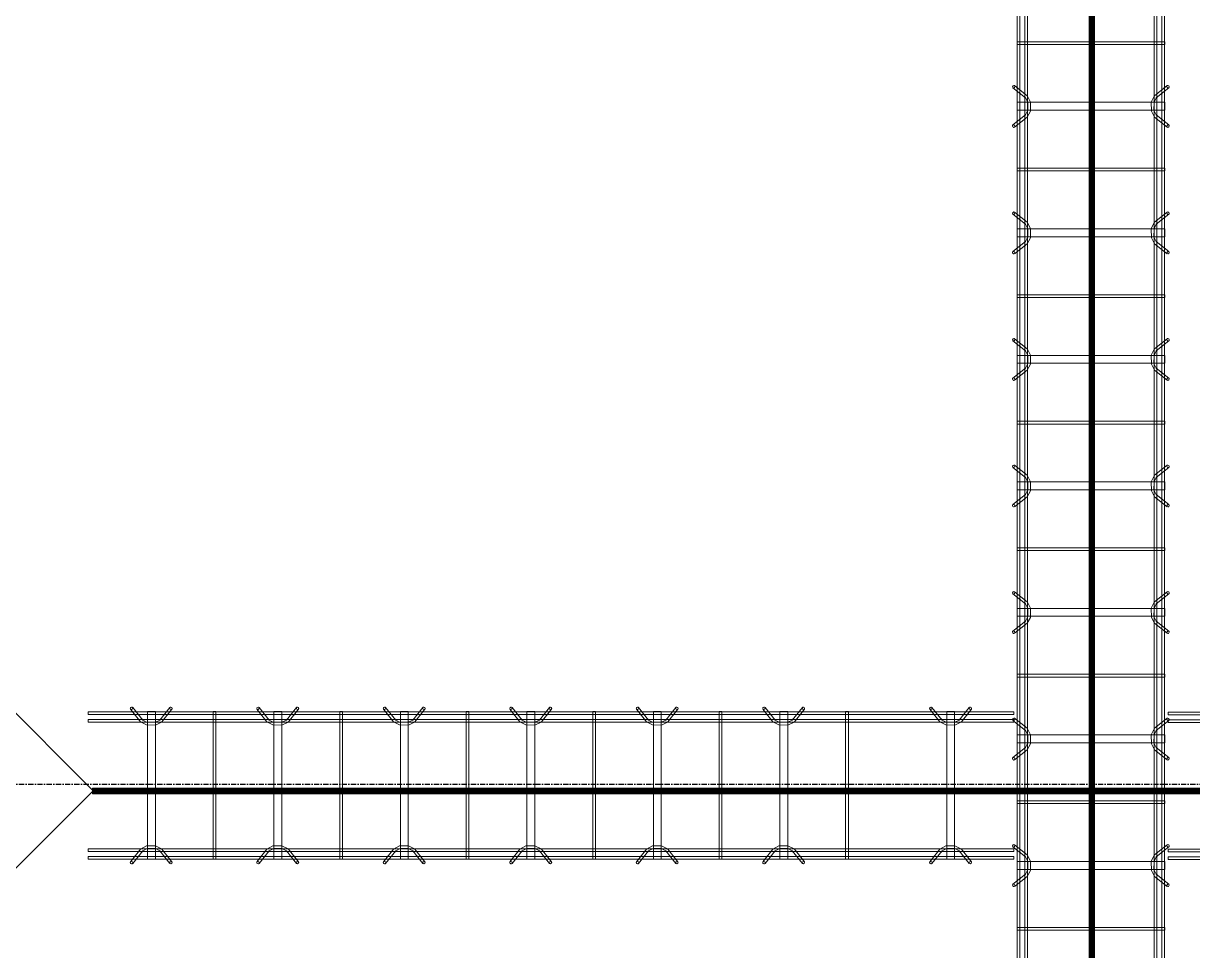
# Model space of a CAD drawing. Header units: inches. Extents: x -19229 to -222, y -6301 to 12387.
# Drawn here: x -2159.7 to -2048.8, y 10151.4 to 10239.4 of the extents above; entities that cross this region are included whole.
import ezdxf

# ---------------------------------------------------------------- set-up
doc = ezdxf.new("R2010")
doc.units = ezdxf.units.IN
doc.header["$MEASUREMENT"] = 0
doc.linetypes.add('Grid Line 1_2_', pattern=[0.875, 0.5, -0.125, 0.125, -0.125])
for name, color, linetype, lineweight in [('A-FLOR', 192, 'Continuous', 9), ('A-GENM', 13, 'Continuous', 9), ('S-BEAM', 12, 'Continuous', 9), ('S-GRID', 1, 'Continuous', 9)]:
    doc.layers.add(name, color=color, linetype=linetype, lineweight=lineweight)

# ---------------------------------------------------------------- blocks, each defined once
blk = doc.blocks.new('Dowel bar assembly - Dowel bar assembly-669756-SLAB ON GROUND JOINTS')
at = {"layer": 'S-BEAM'}
for p, q in [((256.02, 2.23), (256.97, 1.03)), ((257.18, 1.19), (256.23, 2.39)), ((259.76, 2.39), (258.81, 1.19)), ((259.01, 1.03), (259.96, 2.23)), ((268.02, 2.23), (268.97, 1.03)), ((269.18, 1.19), (268.23, 2.39)), ((271.76, 2.39), (270.81, 1.19)), ((271.01, 1.03), (271.96, 2.23)), ((280.02, 2.23), (280.97, 1.03)), ((281.18, 1.19), (280.23, 2.39)), ((283.76, 2.39), (282.81, 1.19)), ((283.01, 1.03), (283.96, 2.23)), ((292.02, 2.23), (292.97, 1.03)), ((293.18, 1.19), (292.23, 2.39)), ((295.76, 2.39), (294.81, 1.19)), ((295.01, 1.03), (295.96, 2.23)), ((304.02, 2.23), (304.97, 1.03)), ((305.18, 1.19), (304.23, 2.39)), ((307.76, 2.39), (306.81, 1.19)), ((307.01, 1.03), (307.96, 2.23)), ((316.02, 2.23), (316.97, 1.03)), ((317.18, 1.19), (316.23, 2.39)), ((319.76, 2.39), (318.81, 1.19)), ((319.01, 1.03), (319.96, 2.23)), ((328.02, 2.23), (328.97, 1.03)), ((329.18, 1.19), (328.23, 2.39)), ((331.76, 2.39), (330.81, 1.19)), ((331.01, 1.03), (331.96, 2.23)), ((2175, 1.98), (0, 1.98)), ((0, 1.72), (2175, 1.72)), ((2175, 1.25), (0, 1.25)), ((251.87, 1.99), (251.87, -12.01)), ((252.13, 1.99), (251.87, 1.99)), ((251.87, 1.99), (252.13, 1.99)), ((252.13, -12.01), (252.13, 1.99)), ((257.63, 1.99), (257.63, -12.01)), ((258.38, 1.99), (257.63, 1.99)), ((257.63, 1.99), (258.38, 1.99)), ((258.38, -12.01), (258.38, 1.99)), ((263.87, 1.99), (263.87, -12.01)), ((264.13, 1.99), (263.87, 1.99)), ((263.87, 1.99), (264.13, 1.99)), ((264.13, -12.01), (264.13, 1.99)), ((269.63, 1.99), (269.63, -12.01)), ((270.38, 1.99), (269.63, 1.99)), ((269.63, 1.99), (270.38, 1.99)), ((270.38, -12.01), (270.38, 1.99)), ((275.87, 1.99), (275.87, -12.01)), ((276.13, 1.99), (275.87, 1.99)), ((275.87, 1.99), (276.13, 1.99)), ((276.13, -12.01), (276.13, 1.99)), ((281.63, 1.99), (281.63, -12.01)), ((282.38, 1.99), (281.63, 1.99)), ((281.63, 1.99), (282.38, 1.99)), ((282.38, -12.01), (282.38, 1.99)), ((287.87, 1.99), (287.87, -12.01)), ((288.13, 1.99), (287.87, 1.99)), ((287.87, 1.99), (288.13, 1.99)), ((288.13, -12.01), (288.13, 1.99)), ((293.63, 1.99), (293.63, -12.01)), ((294.38, 1.99), (293.63, 1.99)), ((293.63, 1.99), (294.38, 1.99)), ((294.38, -12.01), (294.38, 1.99)), ((299.87, 1.99), (299.87, -12.01)), ((300.13, 1.99), (299.87, 1.99)), ((299.87, 1.99), (300.13, 1.99)), ((300.13, -12.01), (300.13, 1.99)), ((305.63, 1.99), (305.63, -12.01)), ((306.38, 1.99), (305.63, 1.99)), ((305.63, 1.99), (306.38, 1.99)), ((306.38, -12.01), (306.38, 1.99)), ((311.87, 1.99), (311.87, -12.01)), ((312.13, 1.99), (311.87, 1.99)), ((311.87, 1.99), (312.13, 1.99)), ((312.13, -12.01), (312.13, 1.99)), ((317.63, 1.99), (317.63, -12.01)), ((318.38, 1.99), (317.63, 1.99)), ((317.63, 1.99), (318.38, 1.99)), ((318.38, -12.01), (318.38, 1.99)), ((323.87, 1.99), (323.87, -12.01)), ((324.13, 1.99), (323.87, 1.99)), ((323.87, 1.99), (324.13, 1.99)), ((324.13, -12.01), (324.13, 1.99)), ((329.63, 1.99), (329.63, -12.01)), ((330.38, 1.99), (329.63, 1.99)), ((329.63, 1.99), (330.38, 1.99)), ((330.38, -12.01), (330.38, 1.99)), ((335.87, 1.99), (335.87, -12.01)), ((336.13, 1.99), (335.87, 1.99)), ((335.87, 1.99), (336.13, 1.99)), ((336.13, -12.01), (336.13, 1.99)), ((0, 0.99), (2175, 0.99)), ((2175, -11.01), (0, -11.01)), ((256.97, -11.05), (256.02, -12.25)), ((259.96, -12.25), (259.01, -11.05)), ((268.97, -11.05), (268.02, -12.25)), ((271.96, -12.25), (271.01, -11.05)), ((280.97, -11.05), (280.02, -12.25)), ((283.96, -12.25), (283.01, -11.05)), ((292.97, -11.05), (292.02, -12.25)), ((295.96, -12.25), (295.01, -11.05)), ((304.97, -11.05), (304.02, -12.25)), ((307.96, -12.25), (307.01, -11.05)), ((316.97, -11.05), (316.02, -12.25)), ((319.96, -12.25), (319.01, -11.05)), ((328.97, -11.05), (328.02, -12.25)), ((331.96, -12.25), (331.01, -11.05)), ((0, -11.27), (2175, -11.27)), ((2175, -11.74), (0, -11.74)), ((0, -12), (2175, -12)), ((252.13, -12.01), (251.87, -12.01)), ((251.87, -12.01), (252.13, -12.01)), ((256.23, -12.41), (257.18, -11.21)), ((258.38, -12.01), (257.63, -12.01)), ((257.63, -12.01), (258.38, -12.01)), ((258.81, -11.21), (259.76, -12.41)), ((264.13, -12.01), (263.87, -12.01)), ((263.87, -12.01), (264.13, -12.01)), ((268.23, -12.41), (269.18, -11.21)), ((270.38, -12.01), (269.63, -12.01)), ((269.63, -12.01), (270.38, -12.01)), ((270.81, -11.21), (271.76, -12.41)), ((276.13, -12.01), (275.87, -12.01)), ((275.87, -12.01), (276.13, -12.01)), ((280.23, -12.41), (281.18, -11.21)), ((282.38, -12.01), (281.63, -12.01)), ((281.63, -12.01), (282.38, -12.01)), ((282.81, -11.21), (283.76, -12.41)), ((288.13, -12.01), (287.87, -12.01)), ((287.87, -12.01), (288.13, -12.01)), ((292.23, -12.41), (293.18, -11.21)), ((294.38, -12.01), (293.63, -12.01)), ((293.63, -12.01), (294.38, -12.01)), ((294.81, -11.21), (295.76, -12.41)), ((300.13, -12.01), (299.87, -12.01)), ((299.87, -12.01), (300.13, -12.01)), ((304.23, -12.41), (305.18, -11.21)), ((306.38, -12.01), (305.63, -12.01)), ((305.63, -12.01), (306.38, -12.01)), ((306.81, -11.21), (307.76, -12.41)), ((312.13, -12.01), (311.87, -12.01)), ((311.87, -12.01), (312.13, -12.01)), ((316.23, -12.41), (317.18, -11.21)), ((318.38, -12.01), (317.63, -12.01)), ((317.63, -12.01), (318.38, -12.01)), ((318.81, -11.21), (319.76, -12.41)), ((324.13, -12.01), (323.87, -12.01)), ((323.87, -12.01), (324.13, -12.01)), ((328.23, -12.41), (329.18, -11.21)), ((330.38, -12.01), (329.63, -12.01)), ((329.63, -12.01), (330.38, -12.01)), ((330.81, -11.21), (331.76, -12.41)), ((336.13, -12.01), (335.87, -12.01)), ((335.87, -12.01), (336.13, -12.01))]:
    blk.add_line(p, q, dxfattribs=at)
at = {"layer": 'S-BEAM', "flags": 128}
for points in [[(257.18, 1.19), (257.62, 0.97), (258.38, 0.98), (258.81, 1.19)], [(269.18, 1.19), (269.62, 0.97), (270.38, 0.98), (270.81, 1.19)], [(281.18, 1.19), (281.62, 0.97), (282.38, 0.98), (282.81, 1.19)], [(293.18, 1.19), (293.62, 0.97), (294.38, 0.98), (294.81, 1.19)], [(305.18, 1.19), (305.62, 0.97), (306.38, 0.98), (306.81, 1.19)], [(317.18, 1.19), (317.62, 0.97), (318.38, 0.98), (318.81, 1.19)], [(329.18, 1.19), (329.62, 0.97), (330.38, 0.98), (330.81, 1.19)], [(256.97, 1.03), (257.53, 0.73), (258.39, 0.72), (258.97, 0.99), (259.01, 1.03)], [(268.97, 1.03), (269.53, 0.73), (270.39, 0.72), (270.97, 0.99), (271.01, 1.03)], [(280.97, 1.03), (281.53, 0.73), (282.39, 0.72), (282.97, 0.99), (283.01, 1.03)], [(292.97, 1.03), (293.53, 0.73), (294.39, 0.72), (294.97, 0.99), (295.01, 1.03)], [(304.97, 1.03), (305.53, 0.73), (306.39, 0.72), (306.97, 0.99), (307.01, 1.03)], [(316.97, 1.03), (317.53, 0.73), (318.39, 0.72), (318.97, 0.99), (319.01, 1.03)], [(328.97, 1.03), (329.53, 0.73), (330.39, 0.72), (330.97, 0.99), (331.01, 1.03)], [(256.97, -11.05), (257.53, -10.75), (258.39, -10.74), (258.97, -11.01), (259.01, -11.05)], [(257.18, -11.21), (257.62, -10.99), (258.38, -11), (258.81, -11.21)], [(268.97, -11.05), (269.53, -10.75), (270.39, -10.74), (270.97, -11.01), (271.01, -11.05)], [(269.18, -11.21), (269.62, -10.99), (270.38, -11), (270.81, -11.21)], [(280.97, -11.05), (281.53, -10.75), (282.39, -10.74), (282.97, -11.01), (283.01, -11.05)], [(281.18, -11.21), (281.62, -10.99), (282.38, -11), (282.81, -11.21)], [(292.97, -11.05), (293.53, -10.75), (294.39, -10.74), (294.97, -11.01), (295.01, -11.05)], [(293.18, -11.21), (293.62, -10.99), (294.38, -11), (294.81, -11.21)], [(304.97, -11.05), (305.53, -10.75), (306.39, -10.74), (306.97, -11.01), (307.01, -11.05)], [(305.18, -11.21), (305.62, -10.99), (306.38, -11), (306.81, -11.21)], [(316.97, -11.05), (317.53, -10.75), (318.39, -10.74), (318.97, -11.01), (319.01, -11.05)], [(317.18, -11.21), (317.62, -10.99), (318.38, -11), (318.81, -11.21)], [(328.97, -11.05), (329.53, -10.75), (330.39, -10.74), (330.97, -11.01), (331.01, -11.05)], [(329.18, -11.21), (329.62, -10.99), (330.38, -11), (330.81, -11.21)]]:
    blk.add_lwpolyline(points, dxfattribs=at)
at = {"layer": 'S-BEAM'}
for centre, major_axis, start_param, end_param in [((256.12, 2.31), (0.101, 0.08), 5.709265, 8.850858), ((256.12, 2.31), (0.101, 0.08), 2.567673, 5.709265), ((259.86, 2.31), (-0.101, 0.08), 3.715513, 6.857105), ((259.86, 2.31), (-0.101, 0.08), 0.57392, 3.715513), ((268.12, 2.31), (0.101, 0.08), 5.709265, 8.850858), ((268.12, 2.31), (0.101, 0.08), 2.567673, 5.709265), ((271.86, 2.31), (-0.101, 0.08), 3.715513, 6.857105), ((271.86, 2.31), (-0.101, 0.08), 0.57392, 3.715513), ((280.12, 2.31), (0.101, 0.08), 5.709265, 8.850858), ((280.12, 2.31), (0.101, 0.08), 2.567673, 5.709265), ((283.86, 2.31), (-0.101, 0.08), 3.715513, 6.857105), ((283.86, 2.31), (-0.101, 0.08), 0.57392, 3.715513), ((292.12, 2.31), (0.101, 0.08), 5.709265, 8.850858), ((292.12, 2.31), (0.101, 0.08), 2.567673, 5.709265), ((295.86, 2.31), (-0.101, 0.08), 3.715513, 6.857105), ((295.86, 2.31), (-0.101, 0.08), 0.57392, 3.715513), ((304.12, 2.31), (0.101, 0.08), 5.709265, 8.850858), ((304.12, 2.31), (0.101, 0.08), 2.567673, 5.709265), ((307.86, 2.31), (-0.101, 0.08), 3.715513, 6.857105), ((307.86, 2.31), (-0.101, 0.08), 0.57392, 3.715513), ((316.12, 2.31), (0.101, 0.08), 5.709265, 8.850858), ((316.12, 2.31), (0.101, 0.08), 2.567673, 5.709265), ((319.86, 2.31), (-0.101, 0.08), 3.715513, 6.857105), ((319.86, 2.31), (-0.101, 0.08), 0.57392, 3.715513), ((328.12, 2.31), (0.101, 0.08), 5.709265, 8.850858), ((328.12, 2.31), (0.101, 0.08), 2.567673, 5.709265), ((331.86, 2.31), (-0.101, 0.08), 3.715513, 6.857105), ((331.86, 2.31), (-0.101, 0.08), 0.57392, 3.715513), ((256.12, -12.33), (-0.101, 0.08), 3.715513, 6.857105), ((256.12, -12.33), (-0.101, 0.08), 0.57392, 3.715513), ((259.86, -12.33), (0.101, 0.08), 5.709265, 8.850858), ((259.86, -12.33), (0.101, 0.08), 2.567673, 5.709265), ((268.12, -12.33), (-0.101, 0.08), 3.715513, 6.857105), ((268.12, -12.33), (-0.101, 0.08), 0.57392, 3.715513), ((271.86, -12.33), (0.101, 0.08), 5.709265, 8.850858), ((271.86, -12.33), (0.101, 0.08), 2.567673, 5.709265), ((280.12, -12.33), (-0.101, 0.08), 3.715513, 6.857105), ((280.12, -12.33), (-0.101, 0.08), 0.57392, 3.715513), ((283.86, -12.33), (0.101, 0.08), 5.709265, 8.850858), ((283.86, -12.33), (0.101, 0.08), 2.567673, 5.709265), ((292.12, -12.33), (-0.101, 0.08), 3.715513, 6.857105), ((292.12, -12.33), (-0.101, 0.08), 0.57392, 3.715513), ((295.86, -12.33), (0.101, 0.08), 5.709265, 8.850858), ((295.86, -12.33), (0.101, 0.08), 2.567673, 5.709265), ((304.12, -12.33), (-0.101, 0.08), 3.715513, 6.857105), ((304.12, -12.33), (-0.101, 0.08), 0.57392, 3.715513), ((307.86, -12.33), (0.101, 0.08), 5.709265, 8.850858), ((307.86, -12.33), (0.101, 0.08), 2.567673, 5.709265), ((316.12, -12.33), (-0.101, 0.08), 3.715513, 6.857105), ((316.12, -12.33), (-0.101, 0.08), 0.57392, 3.715513), ((319.86, -12.33), (0.101, 0.08), 5.709265, 8.850858), ((319.86, -12.33), (0.101, 0.08), 2.567673, 5.709265), ((328.12, -12.33), (-0.101, 0.08), 3.715513, 6.857105), ((328.12, -12.33), (-0.101, 0.08), 0.57392, 3.715513), ((331.86, -12.33), (0.101, 0.08), 5.709265, 8.850858), ((331.86, -12.33), (0.101, 0.08), 2.567673, 5.709265)]:
    blk.add_ellipse(centre, major_axis=major_axis, ratio=0.816528, start_param=start_param, end_param=end_param, dxfattribs=at)
blk = doc.blocks.new('Dowel bar assembly - Dowel bar assembly-673280-SLAB ON GROUND JOINTS')
at = {"layer": 'S-BEAM'}
for p, q in [((4.02, 2.23), (4.97, 1.03)), ((5.18, 1.19), (4.23, 2.39)), ((7.76, 2.39), (6.81, 1.19)), ((7.01, 1.03), (7.96, 2.23)), ((16.02, 2.23), (16.97, 1.03)), ((17.18, 1.19), (16.23, 2.39)), ((19.76, 2.39), (18.81, 1.19)), ((19.01, 1.03), (19.96, 2.23)), ((28.02, 2.23), (28.97, 1.03)), ((29.18, 1.19), (28.23, 2.39)), ((31.76, 2.39), (30.81, 1.19)), ((31.01, 1.03), (31.96, 2.23)), ((40.02, 2.23), (40.97, 1.03)), ((41.18, 1.19), (40.23, 2.39)), ((43.76, 2.39), (42.81, 1.19)), ((43.01, 1.03), (43.96, 2.23)), ((52.02, 2.23), (52.97, 1.03)), ((53.18, 1.19), (52.23, 2.39)), ((55.76, 2.39), (54.81, 1.19)), ((55.01, 1.03), (55.96, 2.23)), ((64.02, 2.23), (64.97, 1.03)), ((65.18, 1.19), (64.23, 2.39)), ((67.76, 2.39), (66.81, 1.19)), ((67.01, 1.03), (67.96, 2.23)), ((79.86, 2.23), (80.81, 1.03)), ((81.01, 1.19), (80.06, 2.39)), ((83.6, 2.39), (82.65, 1.19)), ((82.85, 1.03), (83.8, 2.23)), ((87.84, 1.98), (0, 1.98)), ((0, 1.98), (0, 1.72)), ((0, 1.72), (0, 1.98)), ((0, 1.72), (87.84, 1.72)), ((87.84, 1.25), (0, 1.25)), ((0, 0.99), (0, 1.25)), ((0, 1.25), (0, 0.99)), ((5.63, 1.99), (5.63, -12.01)), ((6.38, 1.99), (5.63, 1.99)), ((5.63, 1.99), (6.38, 1.99)), ((6.38, -12.01), (6.38, 1.99)), ((11.87, 1.99), (11.87, -12.01)), ((12.13, 1.99), (11.87, 1.99)), ((11.87, 1.99), (12.13, 1.99)), ((12.13, -12.01), (12.13, 1.99)), ((17.63, 1.99), (17.63, -12.01)), ((18.38, 1.99), (17.63, 1.99)), ((17.63, 1.99), (18.38, 1.99)), ((18.38, -12.01), (18.38, 1.99)), ((23.87, 1.99), (23.87, -12.01)), ((24.13, 1.99), (23.87, 1.99)), ((23.87, 1.99), (24.13, 1.99)), ((24.13, -12.01), (24.13, 1.99)), ((29.63, 1.99), (29.63, -12.01)), ((30.38, 1.99), (29.63, 1.99)), ((29.63, 1.99), (30.38, 1.99)), ((30.38, -12.01), (30.38, 1.99)), ((35.87, 1.99), (35.87, -12.01)), ((36.13, 1.99), (35.87, 1.99)), ((35.87, 1.99), (36.13, 1.99)), ((36.13, -12.01), (36.13, 1.99)), ((41.63, 1.99), (41.63, -12.01)), ((42.38, 1.99), (41.63, 1.99)), ((41.63, 1.99), (42.38, 1.99)), ((42.38, -12.01), (42.38, 1.99)), ((47.87, 1.99), (47.87, -12.01)), ((48.13, 1.99), (47.87, 1.99)), ((47.87, 1.99), (48.13, 1.99)), ((48.13, -12.01), (48.13, 1.99)), ((53.63, 1.99), (53.63, -12.01)), ((54.38, 1.99), (53.63, 1.99)), ((53.63, 1.99), (54.38, 1.99)), ((54.38, -12.01), (54.38, 1.99)), ((59.87, 1.99), (59.87, -12.01)), ((60.13, 1.99), (59.87, 1.99)), ((59.87, 1.99), (60.13, 1.99)), ((60.13, -12.01), (60.13, 1.99)), ((65.63, 1.99), (65.63, -12.01)), ((66.38, 1.99), (65.63, 1.99)), ((65.63, 1.99), (66.38, 1.99)), ((66.38, -12.01), (66.38, 1.99)), ((71.87, 1.99), (71.87, -12.01)), ((72.13, 1.99), (71.87, 1.99)), ((71.87, 1.99), (72.13, 1.99)), ((72.13, -12.01), (72.13, 1.99)), ((81.46, 1.99), (81.46, -12.01)), ((82.21, 1.99), (81.46, 1.99)), ((81.46, 1.99), (82.21, 1.99)), ((82.21, -12.01), (82.21, 1.99)), ((87.84, 1.98), (87.84, 1.72)), ((87.84, 1.72), (87.84, 1.98)), ((87.84, 0.99), (87.84, 1.25)), ((87.84, 1.25), (87.84, 0.99)), ((0, 0.99), (87.84, 0.99)), ((87.84, -11.01), (0, -11.01)), ((0, -11.27), (0, -11.01)), ((0, -11.01), (0, -11.27)), ((4.97, -11.05), (4.02, -12.25)), ((7.96, -12.25), (7.01, -11.05)), ((16.97, -11.05), (16.02, -12.25)), ((19.96, -12.25), (19.01, -11.05)), ((28.97, -11.05), (28.02, -12.25)), ((31.96, -12.25), (31.01, -11.05)), ((40.97, -11.05), (40.02, -12.25)), ((43.96, -12.25), (43.01, -11.05)), ((52.97, -11.05), (52.02, -12.25)), ((55.96, -12.25), (55.01, -11.05)), ((64.97, -11.05), (64.02, -12.25)), ((67.96, -12.25), (67.01, -11.05)), ((80.81, -11.05), (79.86, -12.25)), ((83.8, -12.25), (82.85, -11.05)), ((87.84, -11.27), (87.84, -11.01)), ((87.84, -11.01), (87.84, -11.27)), ((0, -11.27), (87.84, -11.27)), ((87.84, -11.74), (0, -11.74)), ((0, -12), (0, -11.74)), ((0, -11.74), (0, -12)), ((0, -12), (87.84, -12)), ((4.23, -12.41), (5.18, -11.21)), ((6.38, -12.01), (5.63, -12.01)), ((5.63, -12.01), (6.38, -12.01)), ((6.81, -11.21), (7.76, -12.41)), ((12.13, -12.01), (11.87, -12.01)), ((11.87, -12.01), (12.13, -12.01)), ((16.23, -12.41), (17.18, -11.21)), ((18.38, -12.01), (17.63, -12.01)), ((17.63, -12.01), (18.38, -12.01)), ((18.81, -11.21), (19.76, -12.41)), ((24.13, -12.01), (23.87, -12.01)), ((23.87, -12.01), (24.13, -12.01)), ((28.23, -12.41), (29.18, -11.21)), ((30.38, -12.01), (29.63, -12.01)), ((29.63, -12.01), (30.38, -12.01)), ((30.81, -11.21), (31.76, -12.41)), ((36.13, -12.01), (35.87, -12.01)), ((35.87, -12.01), (36.13, -12.01)), ((40.23, -12.41), (41.18, -11.21)), ((42.38, -12.01), (41.63, -12.01)), ((41.63, -12.01), (42.38, -12.01)), ((42.81, -11.21), (43.76, -12.41)), ((48.13, -12.01), (47.87, -12.01)), ((47.87, -12.01), (48.13, -12.01)), ((52.23, -12.41), (53.18, -11.21)), ((54.38, -12.01), (53.63, -12.01)), ((53.63, -12.01), (54.38, -12.01)), ((54.81, -11.21), (55.76, -12.41)), ((60.13, -12.01), (59.87, -12.01)), ((59.87, -12.01), (60.13, -12.01)), ((64.23, -12.41), (65.18, -11.21)), ((66.38, -12.01), (65.63, -12.01)), ((65.63, -12.01), (66.38, -12.01)), ((66.81, -11.21), (67.76, -12.41)), ((72.13, -12.01), (71.87, -12.01)), ((71.87, -12.01), (72.13, -12.01)), ((80.06, -12.41), (81.01, -11.21)), ((82.21, -12.01), (81.46, -12.01)), ((81.46, -12.01), (82.21, -12.01)), ((82.65, -11.21), (83.6, -12.41)), ((87.84, -12), (87.84, -11.74)), ((87.84, -11.74), (87.84, -12))]:
    blk.add_line(p, q, dxfattribs=at)
at = {"layer": 'S-BEAM', "flags": 128}
for points in [[(5.18, 1.19), (5.62, 0.97), (6.38, 0.98), (6.81, 1.19)], [(17.18, 1.19), (17.62, 0.97), (18.38, 0.98), (18.81, 1.19)], [(29.18, 1.19), (29.62, 0.97), (30.38, 0.98), (30.81, 1.19)], [(41.18, 1.19), (41.62, 0.97), (42.38, 0.98), (42.81, 1.19)], [(53.18, 1.19), (53.62, 0.97), (54.38, 0.98), (54.81, 1.19)], [(65.18, 1.19), (65.62, 0.97), (66.38, 0.98), (66.81, 1.19)], [(81.01, 1.19), (81.46, 0.97), (82.22, 0.98), (82.65, 1.19)], [(4.97, 1.03), (5.53, 0.73), (6.39, 0.72), (6.97, 0.99), (7.01, 1.03)], [(16.97, 1.03), (17.53, 0.73), (18.39, 0.72), (18.97, 0.99), (19.01, 1.03)], [(28.97, 1.03), (29.53, 0.73), (30.39, 0.72), (30.97, 0.99), (31.01, 1.03)], [(40.97, 1.03), (41.53, 0.73), (42.39, 0.72), (42.97, 0.99), (43.01, 1.03)], [(52.97, 1.03), (53.53, 0.73), (54.39, 0.72), (54.97, 0.99), (55.01, 1.03)], [(64.97, 1.03), (65.53, 0.73), (66.39, 0.72), (66.97, 0.99), (67.01, 1.03)], [(80.81, 1.03), (81.36, 0.73), (82.22, 0.72), (82.81, 0.99), (82.85, 1.03)], [(4.97, -11.05), (5.53, -10.75), (6.39, -10.74), (6.97, -11.01), (7.01, -11.05)], [(5.18, -11.21), (5.62, -10.99), (6.38, -11), (6.81, -11.21)], [(16.97, -11.05), (17.53, -10.75), (18.39, -10.74), (18.97, -11.01), (19.01, -11.05)], [(17.18, -11.21), (17.62, -10.99), (18.38, -11), (18.81, -11.21)], [(28.97, -11.05), (29.53, -10.75), (30.39, -10.74), (30.97, -11.01), (31.01, -11.05)], [(29.18, -11.21), (29.62, -10.99), (30.38, -11), (30.81, -11.21)], [(40.97, -11.05), (41.53, -10.75), (42.39, -10.74), (42.97, -11.01), (43.01, -11.05)], [(41.18, -11.21), (41.62, -10.99), (42.38, -11), (42.81, -11.21)], [(52.97, -11.05), (53.53, -10.75), (54.39, -10.74), (54.97, -11.01), (55.01, -11.05)], [(53.18, -11.21), (53.62, -10.99), (54.38, -11), (54.81, -11.21)], [(64.97, -11.05), (65.53, -10.75), (66.39, -10.74), (66.97, -11.01), (67.01, -11.05)], [(65.18, -11.21), (65.62, -10.99), (66.38, -11), (66.81, -11.21)], [(80.81, -11.05), (81.36, -10.75), (82.22, -10.74), (82.81, -11.01), (82.85, -11.05)], [(81.01, -11.21), (81.46, -10.99), (82.22, -11), (82.65, -11.21)]]:
    blk.add_lwpolyline(points, dxfattribs=at)
at = {"layer": 'S-BEAM'}
for centre, major_axis, start_param, end_param in [((4.12, 2.31), (0.101, 0.08), 5.709265, 8.850858), ((4.12, 2.31), (0.101, 0.08), 2.567673, 5.709265), ((7.86, 2.31), (-0.101, 0.08), 3.715513, 6.857105), ((7.86, 2.31), (-0.101, 0.08), 0.57392, 3.715513), ((16.12, 2.31), (0.101, 0.08), 5.709265, 8.850858), ((16.12, 2.31), (0.101, 0.08), 2.567673, 5.709265), ((19.86, 2.31), (-0.101, 0.08), 3.715513, 6.857105), ((19.86, 2.31), (-0.101, 0.08), 0.57392, 3.715513), ((28.12, 2.31), (0.101, 0.08), 5.709265, 8.850858), ((28.12, 2.31), (0.101, 0.08), 2.567673, 5.709265), ((31.86, 2.31), (-0.101, 0.08), 3.715513, 6.857105), ((31.86, 2.31), (-0.101, 0.08), 0.57392, 3.715513), ((40.12, 2.31), (0.101, 0.08), 5.709265, 8.850858), ((40.12, 2.31), (0.101, 0.08), 2.567673, 5.709265), ((43.86, 2.31), (-0.101, 0.08), 3.715513, 6.857105), ((43.86, 2.31), (-0.101, 0.08), 0.57392, 3.715513), ((52.12, 2.31), (0.101, 0.08), 5.709265, 8.850858), ((52.12, 2.31), (0.101, 0.08), 2.567673, 5.709265), ((55.86, 2.31), (-0.101, 0.08), 3.715513, 6.857105), ((55.86, 2.31), (-0.101, 0.08), 0.57392, 3.715513), ((64.12, 2.31), (0.101, 0.08), 5.709265, 8.850858), ((64.12, 2.31), (0.101, 0.08), 2.567673, 5.709265), ((67.86, 2.31), (-0.101, 0.08), 3.715513, 6.857105), ((67.86, 2.31), (-0.101, 0.08), 0.57392, 3.715513), ((79.96, 2.31), (0.101, 0.08), 5.709265, 8.850858), ((79.96, 2.31), (0.101, 0.08), 2.567673, 5.709265), ((83.7, 2.31), (-0.101, 0.08), 3.715513, 6.857105), ((83.7, 2.31), (-0.101, 0.08), 0.57392, 3.715513), ((4.12, -12.33), (-0.101, 0.08), 3.715513, 6.857105), ((4.12, -12.33), (-0.101, 0.08), 0.57392, 3.715513), ((7.86, -12.33), (0.101, 0.08), 5.709265, 8.850858), ((7.86, -12.33), (0.101, 0.08), 2.567673, 5.709265), ((16.12, -12.33), (-0.101, 0.08), 3.715513, 6.857105), ((16.12, -12.33), (-0.101, 0.08), 0.57392, 3.715513), ((19.86, -12.33), (0.101, 0.08), 5.709265, 8.850858), ((19.86, -12.33), (0.101, 0.08), 2.567673, 5.709265), ((28.12, -12.33), (-0.101, 0.08), 3.715513, 6.857105), ((28.12, -12.33), (-0.101, 0.08), 0.57392, 3.715513), ((31.86, -12.33), (0.101, 0.08), 5.709265, 8.850858), ((31.86, -12.33), (0.101, 0.08), 2.567673, 5.709265), ((40.12, -12.33), (-0.101, 0.08), 3.715513, 6.857105), ((40.12, -12.33), (-0.101, 0.08), 0.57392, 3.715513), ((43.86, -12.33), (0.101, 0.08), 5.709265, 8.850858), ((43.86, -12.33), (0.101, 0.08), 2.567673, 5.709265), ((52.12, -12.33), (-0.101, 0.08), 3.715513, 6.857105), ((52.12, -12.33), (-0.101, 0.08), 0.57392, 3.715513), ((55.86, -12.33), (0.101, 0.08), 5.709265, 8.850858), ((55.86, -12.33), (0.101, 0.08), 2.567673, 5.709265), ((64.12, -12.33), (-0.101, 0.08), 3.715513, 6.857105), ((64.12, -12.33), (-0.101, 0.08), 0.57392, 3.715513), ((67.86, -12.33), (0.101, 0.08), 5.709265, 8.850858), ((67.86, -12.33), (0.101, 0.08), 2.567673, 5.709265), ((79.96, -12.33), (-0.101, 0.08), 3.715513, 6.857105), ((79.96, -12.33), (-0.101, 0.08), 0.57392, 3.715513), ((83.7, -12.33), (0.101, 0.08), 5.709265, 8.850858), ((83.7, -12.33), (0.101, 0.08), 2.567673, 5.709265)]:
    blk.add_ellipse(centre, major_axis=major_axis, ratio=0.816528, start_param=start_param, end_param=end_param, dxfattribs=at)
blk = doc.blocks.new('Dowel bar assembly - Dowel bar assembly-675810-SLAB ON GROUND JOINTS')
at = {"layer": 'S-BEAM'}
for p, q in [((4.02, 2.23), (4.97, 1.03)), ((5.18, 1.19), (4.23, 2.39)), ((7.76, 2.39), (6.81, 1.19)), ((7.01, 1.03), (7.96, 2.23)), ((16.02, 2.23), (16.97, 1.03)), ((17.18, 1.19), (16.23, 2.39)), ((19.76, 2.39), (18.81, 1.19)), ((19.01, 1.03), (19.96, 2.23)), ((28.02, 2.23), (28.97, 1.03)), ((29.18, 1.19), (28.23, 2.39)), ((31.76, 2.39), (30.81, 1.19)), ((31.01, 1.03), (31.96, 2.23)), ((40.02, 2.23), (40.97, 1.03)), ((41.18, 1.19), (40.23, 2.39)), ((43.76, 2.39), (42.81, 1.19)), ((43.01, 1.03), (43.96, 2.23)), ((52.02, 2.23), (52.97, 1.03)), ((53.18, 1.19), (52.23, 2.39)), ((55.76, 2.39), (54.81, 1.19)), ((55.01, 1.03), (55.96, 2.23)), ((64.02, 2.23), (64.97, 1.03)), ((65.18, 1.19), (64.23, 2.39)), ((67.76, 2.39), (66.81, 1.19)), ((67.01, 1.03), (67.96, 2.23)), ((76.02, 2.23), (76.97, 1.03)), ((77.18, 1.19), (76.23, 2.39)), ((79.76, 2.39), (78.81, 1.19)), ((79.01, 1.03), (79.96, 2.23)), ((88.02, 2.23), (88.97, 1.03)), ((89.18, 1.19), (88.23, 2.39)), ((91.76, 2.39), (90.81, 1.19)), ((91.01, 1.03), (91.96, 2.23)), ((99.52, 2.23), (100.47, 1.03)), ((100.68, 1.19), (99.73, 2.39)), ((103.26, 2.39), (102.31, 1.19)), ((102.51, 1.03), (103.46, 2.23)), ((107.5, 1.98), (0, 1.98)), ((0, 1.98), (0, 1.72)), ((0, 1.72), (0, 1.98)), ((0, 1.72), (107.5, 1.72)), ((107.5, 1.25), (0, 1.25)), ((0, 0.99), (0, 1.25)), ((0, 1.25), (0, 0.99)), ((5.63, 1.99), (5.63, -12.01)), ((6.38, 1.99), (5.63, 1.99)), ((5.63, 1.99), (6.38, 1.99)), ((6.38, -12.01), (6.38, 1.99)), ((11.87, 1.99), (11.87, -12.01)), ((12.13, 1.99), (11.87, 1.99)), ((11.87, 1.99), (12.13, 1.99)), ((12.13, -12.01), (12.13, 1.99)), ((17.63, 1.99), (17.63, -12.01)), ((18.38, 1.99), (17.63, 1.99)), ((17.63, 1.99), (18.38, 1.99)), ((18.38, -12.01), (18.38, 1.99)), ((23.87, 1.99), (23.87, -12.01)), ((24.13, 1.99), (23.87, 1.99)), ((23.87, 1.99), (24.13, 1.99)), ((24.13, -12.01), (24.13, 1.99)), ((29.63, 1.99), (29.63, -12.01)), ((30.38, 1.99), (29.63, 1.99)), ((29.63, 1.99), (30.38, 1.99)), ((30.38, -12.01), (30.38, 1.99)), ((35.87, 1.99), (35.87, -12.01)), ((36.13, 1.99), (35.87, 1.99)), ((35.87, 1.99), (36.13, 1.99)), ((36.13, -12.01), (36.13, 1.99)), ((41.63, 1.99), (41.63, -12.01)), ((42.38, 1.99), (41.63, 1.99)), ((41.63, 1.99), (42.38, 1.99)), ((42.38, -12.01), (42.38, 1.99)), ((47.87, 1.99), (47.87, -12.01)), ((48.13, 1.99), (47.87, 1.99)), ((47.87, 1.99), (48.13, 1.99)), ((48.13, -12.01), (48.13, 1.99)), ((53.63, 1.99), (53.63, -12.01)), ((54.38, 1.99), (53.63, 1.99)), ((53.63, 1.99), (54.38, 1.99)), ((54.38, -12.01), (54.38, 1.99)), ((59.87, 1.99), (59.87, -12.01)), ((60.13, 1.99), (59.87, 1.99)), ((59.87, 1.99), (60.13, 1.99)), ((60.13, -12.01), (60.13, 1.99)), ((65.63, 1.99), (65.63, -12.01)), ((66.38, 1.99), (65.63, 1.99)), ((65.63, 1.99), (66.38, 1.99)), ((66.38, -12.01), (66.38, 1.99)), ((71.87, 1.99), (71.87, -12.01)), ((72.13, 1.99), (71.87, 1.99)), ((71.87, 1.99), (72.13, 1.99)), ((72.13, -12.01), (72.13, 1.99)), ((77.63, 1.99), (77.63, -12.01)), ((78.38, 1.99), (77.63, 1.99)), ((77.63, 1.99), (78.38, 1.99)), ((78.38, -12.01), (78.38, 1.99)), ((83.87, 1.99), (83.87, -12.01)), ((84.13, 1.99), (83.87, 1.99)), ((83.87, 1.99), (84.13, 1.99)), ((84.13, -12.01), (84.13, 1.99)), ((89.63, 1.99), (89.63, -12.01)), ((90.38, 1.99), (89.63, 1.99)), ((89.63, 1.99), (90.38, 1.99)), ((90.38, -12.01), (90.38, 1.99)), ((95.87, 1.99), (95.87, -12.01)), ((96.13, 1.99), (95.87, 1.99)), ((95.87, 1.99), (96.13, 1.99)), ((96.13, -12.01), (96.13, 1.99)), ((101.13, 1.99), (101.13, -12.01)), ((101.88, 1.99), (101.13, 1.99)), ((101.13, 1.99), (101.88, 1.99)), ((101.88, -12.01), (101.88, 1.99)), ((107.5, 1.98), (107.5, 1.72)), ((107.5, 1.72), (107.5, 1.98)), ((107.5, 0.99), (107.5, 1.25)), ((107.5, 1.25), (107.5, 0.99)), ((0, 0.99), (107.5, 0.99)), ((107.5, -11.01), (0, -11.01)), ((0, -11.27), (0, -11.01)), ((0, -11.01), (0, -11.27)), ((4.97, -11.05), (4.02, -12.25)), ((7.96, -12.25), (7.01, -11.05)), ((16.97, -11.05), (16.02, -12.25)), ((19.96, -12.25), (19.01, -11.05)), ((28.97, -11.05), (28.02, -12.25)), ((31.96, -12.25), (31.01, -11.05)), ((40.97, -11.05), (40.02, -12.25)), ((43.96, -12.25), (43.01, -11.05)), ((52.97, -11.05), (52.02, -12.25)), ((55.96, -12.25), (55.01, -11.05)), ((64.97, -11.05), (64.02, -12.25)), ((67.96, -12.25), (67.01, -11.05)), ((76.97, -11.05), (76.02, -12.25)), ((79.96, -12.25), (79.01, -11.05)), ((88.97, -11.05), (88.02, -12.25)), ((91.96, -12.25), (91.01, -11.05)), ((100.47, -11.05), (99.52, -12.25)), ((103.46, -12.25), (102.51, -11.05)), ((107.5, -11.27), (107.5, -11.01)), ((107.5, -11.01), (107.5, -11.27)), ((0, -11.27), (107.5, -11.27)), ((107.5, -11.74), (0, -11.74)), ((0, -12), (0, -11.74)), ((0, -11.74), (0, -12)), ((0, -12), (107.5, -12)), ((4.23, -12.41), (5.18, -11.21)), ((6.38, -12.01), (5.63, -12.01)), ((5.63, -12.01), (6.38, -12.01)), ((6.81, -11.21), (7.76, -12.41)), ((12.13, -12.01), (11.87, -12.01)), ((11.87, -12.01), (12.13, -12.01)), ((16.23, -12.41), (17.18, -11.21)), ((18.38, -12.01), (17.63, -12.01)), ((17.63, -12.01), (18.38, -12.01)), ((18.81, -11.21), (19.76, -12.41)), ((24.13, -12.01), (23.87, -12.01)), ((23.87, -12.01), (24.13, -12.01)), ((28.23, -12.41), (29.18, -11.21)), ((30.38, -12.01), (29.63, -12.01)), ((29.63, -12.01), (30.38, -12.01)), ((30.81, -11.21), (31.76, -12.41)), ((36.13, -12.01), (35.87, -12.01)), ((35.87, -12.01), (36.13, -12.01)), ((40.23, -12.41), (41.18, -11.21)), ((42.38, -12.01), (41.63, -12.01)), ((41.63, -12.01), (42.38, -12.01)), ((42.81, -11.21), (43.76, -12.41)), ((48.13, -12.01), (47.87, -12.01)), ((47.87, -12.01), (48.13, -12.01)), ((52.23, -12.41), (53.18, -11.21)), ((54.38, -12.01), (53.63, -12.01)), ((53.63, -12.01), (54.38, -12.01)), ((54.81, -11.21), (55.76, -12.41)), ((60.13, -12.01), (59.87, -12.01)), ((59.87, -12.01), (60.13, -12.01)), ((64.23, -12.41), (65.18, -11.21)), ((66.38, -12.01), (65.63, -12.01)), ((65.63, -12.01), (66.38, -12.01)), ((66.81, -11.21), (67.76, -12.41)), ((72.13, -12.01), (71.87, -12.01)), ((71.87, -12.01), (72.13, -12.01)), ((76.23, -12.41), (77.18, -11.21)), ((78.38, -12.01), (77.63, -12.01)), ((77.63, -12.01), (78.38, -12.01)), ((78.81, -11.21), (79.76, -12.41)), ((84.13, -12.01), (83.87, -12.01)), ((83.87, -12.01), (84.13, -12.01)), ((88.23, -12.41), (89.18, -11.21)), ((90.38, -12.01), (89.63, -12.01)), ((89.63, -12.01), (90.38, -12.01)), ((90.81, -11.21), (91.76, -12.41)), ((96.13, -12.01), (95.87, -12.01)), ((95.87, -12.01), (96.13, -12.01)), ((99.73, -12.41), (100.68, -11.21)), ((101.88, -12.01), (101.13, -12.01)), ((101.13, -12.01), (101.88, -12.01)), ((102.31, -11.21), (103.26, -12.41)), ((107.5, -12), (107.5, -11.74)), ((107.5, -11.74), (107.5, -12))]:
    blk.add_line(p, q, dxfattribs=at)
at = {"layer": 'S-BEAM', "flags": 128}
for points in [[(5.18, 1.19), (5.62, 0.97), (6.38, 0.98), (6.81, 1.19)], [(17.18, 1.19), (17.62, 0.97), (18.38, 0.98), (18.81, 1.19)], [(29.18, 1.19), (29.62, 0.97), (30.38, 0.98), (30.81, 1.19)], [(41.18, 1.19), (41.62, 0.97), (42.38, 0.98), (42.81, 1.19)], [(53.18, 1.19), (53.62, 0.97), (54.38, 0.98), (54.81, 1.19)], [(65.18, 1.19), (65.62, 0.97), (66.38, 0.98), (66.81, 1.19)], [(77.18, 1.19), (77.62, 0.97), (78.38, 0.98), (78.81, 1.19)], [(89.18, 1.19), (89.62, 0.97), (90.38, 0.98), (90.81, 1.19)], [(100.68, 1.19), (101.12, 0.97), (101.88, 0.98), (102.31, 1.19)], [(4.97, 1.03), (5.53, 0.73), (6.39, 0.72), (6.97, 0.99), (7.01, 1.03)], [(16.97, 1.03), (17.53, 0.73), (18.39, 0.72), (18.97, 0.99), (19.01, 1.03)], [(28.97, 1.03), (29.53, 0.73), (30.39, 0.72), (30.97, 0.99), (31.01, 1.03)], [(40.97, 1.03), (41.53, 0.73), (42.39, 0.72), (42.97, 0.99), (43.01, 1.03)], [(52.97, 1.03), (53.53, 0.73), (54.39, 0.72), (54.97, 0.99), (55.01, 1.03)], [(64.97, 1.03), (65.53, 0.73), (66.39, 0.72), (66.97, 0.99), (67.01, 1.03)], [(76.97, 1.03), (77.53, 0.73), (78.39, 0.72), (78.97, 0.99), (79.01, 1.03)], [(88.97, 1.03), (89.53, 0.73), (90.39, 0.72), (90.97, 0.99), (91.01, 1.03)], [(100.47, 1.03), (101.03, 0.73), (101.89, 0.72), (102.47, 0.99), (102.51, 1.03)], [(4.97, -11.05), (5.53, -10.75), (6.39, -10.74), (6.97, -11.01), (7.01, -11.05)], [(5.18, -11.21), (5.62, -10.99), (6.38, -11), (6.81, -11.21)], [(16.97, -11.05), (17.53, -10.75), (18.39, -10.74), (18.97, -11.01), (19.01, -11.05)], [(17.18, -11.21), (17.62, -10.99), (18.38, -11), (18.81, -11.21)], [(28.97, -11.05), (29.53, -10.75), (30.39, -10.74), (30.97, -11.01), (31.01, -11.05)], [(29.18, -11.21), (29.62, -10.99), (30.38, -11), (30.81, -11.21)], [(40.97, -11.05), (41.53, -10.75), (42.39, -10.74), (42.97, -11.01), (43.01, -11.05)], [(41.18, -11.21), (41.62, -10.99), (42.38, -11), (42.81, -11.21)], [(52.97, -11.05), (53.53, -10.75), (54.39, -10.74), (54.97, -11.01), (55.01, -11.05)], [(53.18, -11.21), (53.62, -10.99), (54.38, -11), (54.81, -11.21)], [(64.97, -11.05), (65.53, -10.75), (66.39, -10.74), (66.97, -11.01), (67.01, -11.05)], [(65.18, -11.21), (65.62, -10.99), (66.38, -11), (66.81, -11.21)], [(76.97, -11.05), (77.53, -10.75), (78.39, -10.74), (78.97, -11.01), (79.01, -11.05)], [(77.18, -11.21), (77.62, -10.99), (78.38, -11), (78.81, -11.21)], [(88.97, -11.05), (89.53, -10.75), (90.39, -10.74), (90.97, -11.01), (91.01, -11.05)], [(89.18, -11.21), (89.62, -10.99), (90.38, -11), (90.81, -11.21)], [(100.47, -11.05), (101.03, -10.75), (101.89, -10.74), (102.47, -11.01), (102.51, -11.05)], [(100.68, -11.21), (101.12, -10.99), (101.88, -11), (102.31, -11.21)]]:
    blk.add_lwpolyline(points, dxfattribs=at)
at = {"layer": 'S-BEAM'}
for centre, major_axis, start_param, end_param in [((4.12, 2.31), (0.101, 0.08), 5.709265, 8.850858), ((4.12, 2.31), (0.101, 0.08), 2.567673, 5.709265), ((7.86, 2.31), (-0.101, 0.08), 3.715513, 6.857105), ((7.86, 2.31), (-0.101, 0.08), 0.57392, 3.715513), ((16.12, 2.31), (0.101, 0.08), 5.709265, 8.850858), ((16.12, 2.31), (0.101, 0.08), 2.567673, 5.709265), ((19.86, 2.31), (-0.101, 0.08), 3.715513, 6.857105), ((19.86, 2.31), (-0.101, 0.08), 0.57392, 3.715513), ((28.12, 2.31), (0.101, 0.08), 5.709265, 8.850858), ((28.12, 2.31), (0.101, 0.08), 2.567673, 5.709265), ((31.86, 2.31), (-0.101, 0.08), 3.715513, 6.857105), ((31.86, 2.31), (-0.101, 0.08), 0.57392, 3.715513), ((40.12, 2.31), (0.101, 0.08), 5.709265, 8.850858), ((40.12, 2.31), (0.101, 0.08), 2.567673, 5.709265), ((43.86, 2.31), (-0.101, 0.08), 3.715513, 6.857105), ((43.86, 2.31), (-0.101, 0.08), 0.57392, 3.715513), ((52.12, 2.31), (0.101, 0.08), 5.709265, 8.850858), ((52.12, 2.31), (0.101, 0.08), 2.567673, 5.709265), ((55.86, 2.31), (-0.101, 0.08), 3.715513, 6.857105), ((55.86, 2.31), (-0.101, 0.08), 0.57392, 3.715513), ((64.12, 2.31), (0.101, 0.08), 5.709265, 8.850858), ((64.12, 2.31), (0.101, 0.08), 2.567673, 5.709265), ((67.86, 2.31), (-0.101, 0.08), 3.715513, 6.857105), ((67.86, 2.31), (-0.101, 0.08), 0.57392, 3.715513), ((76.12, 2.31), (0.101, 0.08), 5.709265, 8.850858), ((76.12, 2.31), (0.101, 0.08), 2.567673, 5.709265), ((79.86, 2.31), (-0.101, 0.08), 3.715513, 6.857105), ((79.86, 2.31), (-0.101, 0.08), 0.57392, 3.715513), ((88.12, 2.31), (0.101, 0.08), 5.709265, 8.850858), ((88.12, 2.31), (0.101, 0.08), 2.567673, 5.709265), ((91.86, 2.31), (-0.101, 0.08), 3.715513, 6.857105), ((91.86, 2.31), (-0.101, 0.08), 0.57392, 3.715513), ((99.62, 2.31), (0.101, 0.08), 5.709265, 8.850858), ((99.62, 2.31), (0.101, 0.08), 2.567673, 5.709265), ((103.36, 2.31), (-0.101, 0.08), 3.715513, 6.857105), ((103.36, 2.31), (-0.101, 0.08), 0.57392, 3.715513), ((4.12, -12.33), (-0.101, 0.08), 3.715513, 6.857105), ((4.12, -12.33), (-0.101, 0.08), 0.57392, 3.715513), ((7.86, -12.33), (0.101, 0.08), 5.709265, 8.850858), ((7.86, -12.33), (0.101, 0.08), 2.567673, 5.709265), ((16.12, -12.33), (-0.101, 0.08), 3.715513, 6.857105), ((16.12, -12.33), (-0.101, 0.08), 0.57392, 3.715513), ((19.86, -12.33), (0.101, 0.08), 5.709265, 8.850858), ((19.86, -12.33), (0.101, 0.08), 2.567673, 5.709265), ((28.12, -12.33), (-0.101, 0.08), 3.715513, 6.857105), ((28.12, -12.33), (-0.101, 0.08), 0.57392, 3.715513), ((31.86, -12.33), (0.101, 0.08), 5.709265, 8.850858), ((31.86, -12.33), (0.101, 0.08), 2.567673, 5.709265), ((40.12, -12.33), (-0.101, 0.08), 3.715513, 6.857105), ((40.12, -12.33), (-0.101, 0.08), 0.57392, 3.715513), ((43.86, -12.33), (0.101, 0.08), 5.709265, 8.850858), ((43.86, -12.33), (0.101, 0.08), 2.567673, 5.709265), ((52.12, -12.33), (-0.101, 0.08), 3.715513, 6.857105), ((52.12, -12.33), (-0.101, 0.08), 0.57392, 3.715513), ((55.86, -12.33), (0.101, 0.08), 5.709265, 8.850858), ((55.86, -12.33), (0.101, 0.08), 2.567673, 5.709265), ((64.12, -12.33), (-0.101, 0.08), 3.715513, 6.857105), ((64.12, -12.33), (-0.101, 0.08), 0.57392, 3.715513), ((67.86, -12.33), (0.101, 0.08), 5.709265, 8.850858), ((67.86, -12.33), (0.101, 0.08), 2.567673, 5.709265), ((76.12, -12.33), (-0.101, 0.08), 3.715513, 6.857105), ((76.12, -12.33), (-0.101, 0.08), 0.57392, 3.715513), ((79.86, -12.33), (0.101, 0.08), 5.709265, 8.850858), ((79.86, -12.33), (0.101, 0.08), 2.567673, 5.709265), ((88.12, -12.33), (-0.101, 0.08), 3.715513, 6.857105), ((88.12, -12.33), (-0.101, 0.08), 0.57392, 3.715513), ((91.86, -12.33), (0.101, 0.08), 5.709265, 8.850858), ((91.86, -12.33), (0.101, 0.08), 2.567673, 5.709265), ((99.62, -12.33), (-0.101, 0.08), 3.715513, 6.857105), ((99.62, -12.33), (-0.101, 0.08), 0.57392, 3.715513), ((103.36, -12.33), (0.101, 0.08), 5.709265, 8.850858), ((103.36, -12.33), (0.101, 0.08), 2.567673, 5.709265)]:
    blk.add_ellipse(centre, major_axis=major_axis, ratio=0.816528, start_param=start_param, end_param=end_param, dxfattribs=at)

msp = doc.modelspace()

# ---------------------------------------------------------------- linework, layer by layer
at = {"layer": 'A-FLOR'}
for p, q in [((-2173.32374, 10186.83952), (-2153.0811, 10166.59688)), ((-2153.0811, 10166.59688), (-2173.32374, 10146.35424))]:
    msp.add_line(p, q, dxfattribs=at)
at = {"layer": 'A-GENM'}
for p, q in [((-2058.58036, 9901.1894), (-2058.58036, 12077.1894)), ((-2058.52059, 12077.1894), (-2058.52059, 9901.1894)), ((-2058.52059, 12077.1894), (-2058.52059, 9901.1894)), ((-2058.50273, 12077.1894), (-2058.50273, 9901.1894)), ((-2058.49348, 9901.1894), (-2058.49348, 12077.1894)), ((-2058.48122, 9901.1894), (-2058.48122, 12077.1894)), ((-2058.48122, 12077.1894), (-2058.48122, 9901.1894)), ((-2058.41585, 9901.1894), (-2058.41585, 12077.1894)), ((-2058.36718, 9901.1894), (-2058.36718, 12077.1894)), ((-2058.2803, 12077.1894), (-2058.2803, 9901.1894)), ((-2058.16626, 9901.1894), (-2058.16626, 12077.1894)), ((-2058.16626, 9901.1894), (-2058.16626, 12077.1894)), ((-2058.15869, 9901.1894), (-2058.15869, 12077.1894)), ((-2058.15717, 9901.1894), (-2058.15717, 12077.1894)), ((-2058.12689, 12077.1894), (-2058.12689, 9901.1894)), ((-2058.12689, 12077.1894), (-2058.12689, 9901.1894)), ((-2058.07181, 9901.1894), (-2058.07181, 12077.1894)), ((-2058.07029, 9901.1894), (-2058.07029, 12077.1894)), ((-2153.127, 10166.64032), (-2153.127, 10166.85033)), ((-2153.127, 10166.85033), (-2153.127, 10166.42713)), ((-1943.32374, 10166.85033), (-2153.127, 10166.85033)), ((-2153.127, 10166.42713), (-2153.127, 10166.84881)), ((-2153.127, 10166.84881), (-2153.127, 10166.50477)), ((-1943.32374, 10166.84881), (-2153.127, 10166.84881)), ((-2153.127, 10166.59688), (-2153.127, 10166.80689)), ((-2153.127, 10166.80689), (-2153.127, 10166.38369)), ((-1943.32374, 10166.80689), (-2153.127, 10166.80689)), ((-2153.127, 10166.38369), (-2153.127, 10166.80537)), ((-2153.127, 10166.80537), (-2153.127, 10166.46133)), ((-1943.32374, 10166.80537), (-2153.127, 10166.80537)), ((-2153.127, 10166.40003), (-2153.127, 10166.79373)), ((-2153.127, 10166.79373), (-2153.127, 10166.75436)), ((-2153.127, 10166.79373), (-1943.32374, 10166.79373)), ((-2153.127, 10166.79373), (-1943.32374, 10166.79373)), ((-2153.127, 10166.34025), (-2153.127, 10166.76345)), ((-2153.127, 10166.76345), (-2153.127, 10166.55344)), ((-1943.32374, 10166.76345), (-2153.127, 10166.76345)), ((-2153.127, 10166.41789), (-2153.127, 10166.76193)), ((-2153.127, 10166.76193), (-2153.127, 10166.34025)), ((-1943.32374, 10166.76193), (-2153.127, 10166.76193)), ((-2153.127, 10166.75436), (-2153.127, 10166.4394)), ((-1943.32374, 10166.75436), (-2153.127, 10166.75436)), ((-1943.32374, 10166.75436), (-2153.127, 10166.75436)), ((-2153.127, 10166.35659), (-2153.127, 10166.75029)), ((-2153.127, 10166.75029), (-2153.127, 10166.71092)), ((-2153.127, 10166.75029), (-1943.32374, 10166.75029)), ((-2153.127, 10166.75029), (-1943.32374, 10166.75029)), ((-2153.127, 10166.29681), (-2153.127, 10166.72001)), ((-2153.127, 10166.72001), (-2153.127, 10166.51)), ((-1943.32374, 10166.72001), (-2153.127, 10166.72001)), ((-2153.127, 10166.37445), (-2153.127, 10166.71849)), ((-2153.127, 10166.71849), (-2153.127, 10166.29681)), ((-1943.32374, 10166.71849), (-2153.127, 10166.71849)), ((-2153.127, 10166.71092), (-2153.127, 10166.39596)), ((-1943.32374, 10166.71092), (-2153.127, 10166.71092)), ((-1943.32374, 10166.71092), (-2153.127, 10166.71092)), ((-2153.127, 10166.55344), (-2153.127, 10166.64032)), ((-2153.127, 10166.64032), (-1943.32374, 10166.64032)), ((-2153.127, 10166.51), (-2153.127, 10166.59688)), ((-2153.127, 10166.59688), (-1943.32374, 10166.59688)), ((-1943.32374, 10166.55344), (-2153.127, 10166.55344)), ((-1943.32374, 10166.51), (-2153.127, 10166.51)), ((-2153.127, 10166.50477), (-2153.127, 10166.41789)), ((-1943.32374, 10166.50477), (-2153.127, 10166.50477)), ((-2153.127, 10166.46133), (-2153.127, 10166.37445)), ((-1943.32374, 10166.46133), (-2153.127, 10166.46133)), ((-2153.127, 10166.4394), (-2153.127, 10166.40003)), ((-1943.32374, 10166.4394), (-2153.127, 10166.4394)), ((-2153.127, 10166.4394), (-1943.32374, 10166.4394)), ((-1943.32374, 10166.42713), (-2153.127, 10166.42713)), ((-2153.127, 10166.41789), (-1943.32374, 10166.41789)), ((-2153.127, 10166.40003), (-1943.32374, 10166.40003)), ((-2153.127, 10166.40003), (-1943.32374, 10166.40003)), ((-2153.127, 10166.39596), (-2153.127, 10166.35659)), ((-1943.32374, 10166.39596), (-2153.127, 10166.39596)), ((-2153.127, 10166.39596), (-1943.32374, 10166.39596)), ((-1943.32374, 10166.38369), (-2153.127, 10166.38369)), ((-2153.127, 10166.37445), (-1943.32374, 10166.37445)), ((-2153.127, 10166.35659), (-1943.32374, 10166.35659)), ((-2153.127, 10166.35659), (-1943.32374, 10166.35659)), ((-1943.32374, 10166.34025), (-2153.127, 10166.34025)), ((-1943.32374, 10166.29681), (-2153.127, 10166.29681))]:
    msp.add_line(p, q, dxfattribs=at)
at = {"layer": 'S-GRID', "linetype": 'Grid Line 1_2_', "lineweight": 30}
msp.add_line((-1777.2452, 10167.1894), (-4038.05123, 10167.1894), dxfattribs=at)

# ---------------------------------------------------------------- block references
at = {"layer": 'S-BEAM', "rotation": 89.99999999999991}
msp.add_blockref('Dowel bar assembly - Dowel bar assembly-669756-SLAB ON GROUND JOINTS', (-2063.43092, 9901.50636), dxfattribs=at)
at = {"layer": 'S-BEAM'}
for name, p in [('Dowel bar assembly - Dowel bar assembly-673280-SLAB ON GROUND JOINTS', (-2153.55578, 10172.10711)), ('Dowel bar assembly - Dowel bar assembly-675810-SLAB ON GROUND JOINTS', (-2051.0767, 10172.06367))]:
    msp.add_blockref(name, p, dxfattribs=at)

doc.saveas('drawing.dxf')
